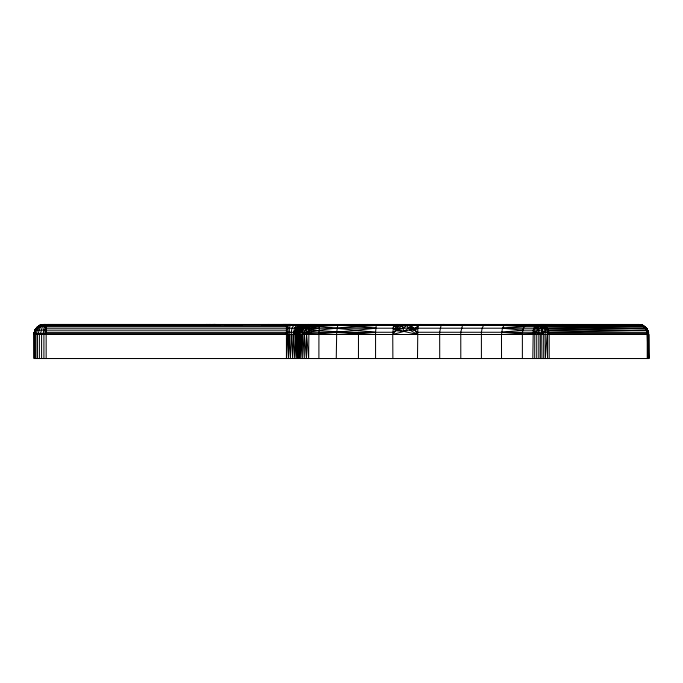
<?xml version="1.0" encoding="UTF-8"?>
<svg xmlns="http://www.w3.org/2000/svg" width="683" height="683" viewBox="0 0 683 683"><rect width="100%" height="100%" fill="white"/><g stroke="black" fill="none" stroke-linecap="round" stroke-linejoin="round"><path stroke-width="1.02" d="M34.312 358.524L34.312 334.491C33.826 329.18 38.837 324.408 44.053 324.476L638.836 324.476L642.934 325.381L646.639 328.216L648.594 332.271L648.85 358.524L34.15 358.524L34.15 334.491C34.073 329.172 38.777 324.288 44.164 324.476C38.709 324.416 34.073 329.129 34.15 334.491L34.363 358.524L34.492 335.532M34.833 358.524L34.833 334.491C33.177 329.266 39.17 324.374 44.053 324.476L38.103 326.517L34.534 331.75C35.832 327.533 39.588 324.493 44.053 324.476C38.683 324.493 34.065 329.146 34.15 334.491L648.841 334.491L648.526 358.524L648.509 352.257M35.892 358.524L35.9 334.491L35.26 333.398C35.858 328.873 39.503 324.442 44.344 324.476C38.863 324.442 34.099 328.984 34.15 334.491C34.21 330.589 36.6 326.909 40.143 325.296L37.702 326.815L40.143 325.296M37.437 358.524L37.445 334.491L36.592 333.398C37.061 329.052 40.229 324.194 45.087 324.476L59.301 324.767M39.383 358.524L39.392 334.491L38.419 333.398C38.837 329.735 40.57 324.775 44.873 324.476M41.595 358.524L41.595 334.491L40.604 333.398L42.38 326.576L44.275 324.69M43.9 358.524L43.9 334.491L43.242 333.398L44.182 326.576L45.684 324.476M46.162 358.524L46.171 324.476M293.195 334.491L294.689 358.524L295.397 332.271L298.804 328.216L303.645 325.381L307.649 324.476L303.645 325.381L300.144 328.216L298.258 332.271L298.24 358.524L297.079 332.271L298.804 328.216L302.006 325.381L305.685 324.476L299.589 325.381L294.467 328.216L293.195 334.491L292.666 358.524L291.231 332.271L292 328.216L294.245 324.476L290.181 325.381L289.421 328.216L288.405 358.524L287.91 328.216L288.286 325.381L290.292 324.476L290.181 325.381M300.144 328.216L297.079 332.271L296.516 334.491L297.549 358.524L297.6 334.491C298.812 329.471 302.817 324.399 308.409 324.476C303.064 324.391 298.377 329.172 298.454 334.491L298.522 358.524L298.249 334.491L300.144 328.216L303.645 325.381M534.695 358.524L534.78 332.271L533.252 330.171L534.593 326.576L537.427 324.476M536.727 358.524L536.727 334.491L534.78 332.271L532.825 333.398L501.484 334.491L501.518 358.524M541.525 324.476L546.058 326.576L545.905 328.216L548.423 330.171L646.408 330.171L648.466 332.271L646.528 328.216L642.934 325.381L638.784 324.476L642.831 325.381L646.639 328.216L648.466 332.271L648.645 358.524L647.911 332.271L642.934 325.381L638.673 324.476L642.643 325.381L646.067 328.216L647.202 333.398L648.09 358.524L648.15 334.491L647.202 333.398L549.175 333.398L547.348 332.271L545.905 328.216L542.729 324.69L541.038 324.476M538.844 324.476L538.81 358.524M298.514 333.398L298.736 358.524L299.163 332.271L301.049 328.216L304.942 325.381L308.861 324.476L305.583 325.381L302.637 328.216L301.049 332.271L300.691 358.524L299.837 332.271L301.621 328.216L304.942 325.381L308.742 324.476C303.064 324.451 298.898 329.155 298.249 334.491M320.233 324.476L319.405 326.576L318.918 332.271L318.893 358.524M311.849 324.869L311.098 324.476L310.056 325.381L308.895 330.171L308.656 358.524L306.394 332.271L307.119 328.216L308.468 325.381L310.014 324.476L359.335 324.69L376.213 325.381L377.733 324.476L393.545 325.381L396.217 324.476L406.974 325.381L643.002 325.381L646.528 328.216L646.408 330.171L549.021 332.271L547.416 328.216L546.058 326.576L540.193 324.476L640.372 324.69L646.34 328.216L648.594 332.271L417.433 332.271L413.847 329.24L411.943 329.24L392.734 334.491L392.87 358.524M375.556 358.524L375.556 332.271L376.213 325.381L359.565 324.476L309.587 326.576L307.119 328.216L302.484 334.491L302.338 358.524L300.853 334.491M336.267 358.524L336.685 332.271L337.88 324.476M358.481 332.271L358.455 358.524M417.492 358.524L417.8 328.216L418.5 325.381L420.856 324.476L441.064 325.381L443.267 324.476L462.519 325.381L464.645 324.476L483.53 325.381L485.613 324.476L524.305 326.576L540.936 326.576L544.112 328.216L545.205 332.271L545.358 358.524L547.348 332.271L548.423 330.171L645.341 328.216M501.484 334.491L502.457 328.216L522.871 330.171L541.679 330.171L544.112 328.216L542.089 325.381L539.741 324.476L540.432 325.381L533.252 330.171L532.8 358.524M527.353 324.476C523.152 325.458 522.529 330.837 522.384 334.491L522.384 358.524M291.129 334.491L290.412 358.524L288.952 334.491M46.162 332.271L43.473 330.171L46.162 328.216L393.041 328.216L395.781 330.683L403.909 331.434L408.69 328.062L410.799 325.381L420.856 324.476L406.974 325.381L399.248 324.869L397.549 326.269L397.301 329.906L392.768 332.271L46.162 332.271L41.595 334.491M36.455 328.096L36.942 327.558L35.089 330.265C36.66 326.747 40.374 324.579 44.164 324.476C39.605 324.459 35.328 327.908 34.381 332.373C35.507 327.866 39.409 324.493 44.164 324.476C40.323 324.476 36.839 326.764 35.115 330.171L34.398 332.271C35.448 327.772 39.657 324.715 44.182 324.476C40.066 324.416 36.438 327.097 34.833 330.837L36.66 327.849L39.93 325.381L394.586 325.381L395.944 328.634L397.301 329.906L417.381 334.491L415.016 330.222L415.247 328.216L418.5 325.381M298.454 334.491L298.522 358.524L298.812 332.271L299.47 358.524L299.427 330.171M417.8 328.216L415.016 330.222L411.943 329.24L410.799 325.381L413.975 328.216L413.847 329.24L415.247 328.216M36.071 329.172L36.925 327.575L34.671 331.289L34.5 334.491M34.15 334.491C33.996 330.043 37.599 326.022 41.262 324.903M34.312 334.491L35.371 330.171L38.205 326.576M545.905 328.216L545.205 332.271L541.679 330.171L540.432 325.381M393.545 325.381L392.734 334.491L395.781 330.683L395.944 328.634L399.248 324.869L402.27 326.124L406.974 325.381L409.629 329.906L417.381 334.491M299.837 332.271L302.637 328.216L306.385 325.381L309.186 324.476L307.299 325.381L305.403 328.216L304.387 332.271L304.311 358.524L302.646 332.271L303.952 328.216L306.385 325.381L308.964 324.476L305.583 325.381L301.621 328.216L299.163 332.271M291.914 324.869L292.204 324.476L290.873 324.869M368.427 324.869L368.718 324.476L367.386 324.869M444.735 324.869L445.026 324.476L443.694 324.869M541.926 358.524L541.679 330.171L542.78 328.216L540.936 326.576L541.286 325.381L539.365 324.476L534.593 326.576L535.472 328.216L538.81 330.171L534.78 332.271L538.81 333.398L541.918 333.398L543.677 334.491L543.685 358.524M35.226 330.777L34.381 332.373C35.132 328.813 37.958 325.945 41.407 324.86L37.949 326.636L40.357 325.228M526.388 324.673L528.403 324.869M441.064 325.381L439.656 332.271L439.707 358.524M290.292 324.476L42.098 324.69L36.327 328.216L37.983 326.576L41.407 324.86L36.592 327.942L36.925 327.575C31.068 337.129 37.13 325.509 39.802 325.475L36.797 327.703L34.534 331.75L37.078 327.413M403.909 331.434L402.27 326.124L398.274 326.346L397.395 328.847L393.041 328.216L394.586 325.381L396.217 324.476L399.248 324.869L394.586 325.381L397.48 327.02M34.534 331.75L36.395 328.719M34.833 334.491L35.26 333.398M462.519 325.381L460.752 332.271L460.786 358.524M36.942 327.558L34.466 331.998L36.797 327.703L34.466 331.998L35.661 329.206M38.479 326.243L34.765 331.033L37.36 327.123L42.005 324.69M35.883 329.838C36.976 326.329 40.698 324.536 44.173 324.476L40.135 325.381L38.854 326.798M286.442 324.476L286.442 358.524L287.68 334.491L286.442 333.398L34.21 333.398L36.856 327.618L39.401 325.68L36.353 328.216L39.136 325.825L41.424 324.86L36.839 327.661L34.398 332.271L37.377 327.123L35.132 330.171L286.442 330.171L287.91 328.216L286.442 326.576L38.026 326.576L36.353 328.216L39.99 325.381L36.839 327.661L34.833 330.837L38.257 326.38M34.466 331.998L36.148 328.489L39.136 325.825M483.53 325.381L482.147 328.216L481.404 332.271L481.421 358.524M34.381 332.373L36.728 327.78L39.99 325.381M504.054 325.381L526.328 324.69L506.146 324.476L504.054 325.381L502.457 328.216L524.305 326.576M36.925 327.575L34.765 331.033M527.182 324.673L525.808 324.673L527.677 324.579M647.202 333.398L647.911 332.271M35.9 334.491L36.592 333.398M301.049 332.271L303.952 328.216L307.299 325.381L309.467 324.476M294.467 328.216L296.55 325.381L298.761 324.476L293.442 325.381M488.593 324.869L488.9 324.476L487.116 324.869M35.115 330.171L36.643 328.216M557.285 324.869L557.798 324.476M646.639 328.216L413.975 328.216L411.516 327.669L409.629 329.906L415.016 330.222M38.146 326.474L35.431 329.582L37.983 326.602L41.407 324.86L37.249 327.242M488.482 324.869L516.288 324.758M37.445 334.491L38.419 333.398M319.183 328.216L308.895 330.171L304.405 334.491L306.462 358.524L306.496 334.491L308.673 333.398L336.651 334.491L375.556 332.271L319.405 326.576L309.186 328.216M540.936 326.576L542.089 325.381L539.92 324.476L543.216 325.381L544.112 328.216M35.764 329.035L38.718 326.081L41.424 324.86L38.103 326.517M540.116 324.869L540.757 324.476M305.403 328.216L308.468 325.381L310.552 324.69M36.353 328.224L38.718 326.081M39.392 334.491L40.604 333.398M286.442 333.398L287.705 332.271L286.442 330.171M301.049 328.216L304.541 325.381L306.334 324.69L308.494 324.869M219.67 324.869L220.43 324.476M362.741 324.869L363.501 324.476M439.058 324.869L439.809 324.476M518.209 324.869L518.96 324.476M406.974 325.381L403.021 328.463L397.301 329.906M36.831 327.644L39.938 325.39L45.24 324.476M540.381 358.524L540.381 334.491L543.583 332.271L541.679 330.171M559.804 324.869L560.675 324.476M614.854 324.869L615.725 324.476M549.021 332.271L549.175 333.398L547.535 334.491L547.553 358.524M538.827 325.381L539.894 324.69L542.089 325.381M286.442 326.576L288.286 325.381L286.442 324.69M599.503 324.869L601.945 324.732M487.414 324.869L488.84 324.476L487.005 324.869M542.55 324.869L543.531 324.476M210.962 324.869L212.046 324.476M217.442 324.869L218.526 324.476M287.27 324.869L288.354 324.476M363.783 324.869L364.867 324.476M440.091 324.869L441.175 324.476M520.54 324.869L521.624 324.476M514.205 324.579L515.58 324.869M402.27 326.124L397.395 328.847L411.516 327.669M302.006 325.381L296.866 328.216L293.34 332.271L295.022 334.491L296.354 358.524L296.516 334.491L295.397 332.271L296.866 328.216L299.589 325.381L302.706 324.476M536.727 334.491L538.81 333.398L540.381 334.491M617.065 324.869L618.252 324.476M285.46 324.476L283.257 324.476L285.537 324.869M411.943 329.24L413.975 328.216M43.9 334.491L46.162 333.398M544.633 324.869L545.905 324.476M38.607 326.158L41.364 324.877M211.824 324.869L213.181 324.476M215.58 324.869L216.946 324.476M364.645 324.869L366.011 324.476M440.962 324.869L442.319 324.476M522.486 324.869L523.844 324.476M487.449 324.869L488.789 324.476L487.858 324.579M290.044 324.869L291.265 324.476L289.515 324.869M366.558 324.869L367.778 324.476L366.028 324.869M442.866 324.869L444.087 324.476L442.336 324.869M618.858 324.869L620.301 324.476M546.263 324.869L547.775 324.476M619.353 324.869L620.856 324.476M212.481 324.869L214.044 324.476M288.789 324.869L291.12 324.476L289.327 324.869M365.303 324.869L367.633 324.476L365.84 324.869M441.611 324.869L443.182 324.476M523.946 324.869L525.517 324.476M620.147 324.869L621.761 324.476M487.124 324.869L488.746 324.476L487.918 324.579M620.454 324.869L622.111 324.476M213.318 324.869L214.138 324.579M365.704 324.869L367.403 324.476M442.012 324.869L443.711 324.476M524.851 324.869L526.55 324.476M620.856 324.869L622.58 324.476M213.019 324.869L214.761 324.476M442.157 324.869L443.89 324.476M525.167 324.869L526.012 324.579M620.967 324.869L622.7 324.476M307.299 325.381L310.014 324.476M488.746 324.579L489.284 324.869M210.68 324.476L208.52 324.476M286.988 324.476L284.828 324.476M304.541 325.381L308.545 324.476M281.251 324.579L282.412 324.869M395.722 324.579L396.874 324.869M292.179 324.579L293.075 324.579M368.692 324.579L369.58 324.579M445 324.579L445.897 324.579M291.368 324.579L291.82 324.476M367.881 324.579L368.333 324.476M444.189 324.579L444.642 324.476M308.716 332.271C330.871 327.43 353.7 327.328 376.213 325.381M321.462 324.86L329.197 324.749M488.388 324.579L488.9 324.476M44.54 324.476L43.43 324.69L44.694 324.476M575.521 324.835L581.523 324.732M525.808 324.673L526.9 324.476M342.618 324.835L347.732 324.767M488.43 324.579L488.994 324.476M598.171 324.775L601.825 324.835M289.498 324.476L287.338 324.476M150.422 324.749L176.325 324.775M192.316 324.749L203.85 324.758M520.933 324.724L539.894 324.69M321.292 324.749L326.303 324.809M290.727 324.579L291.504 324.476M367.241 324.579L368.017 324.476M443.549 324.579L444.326 324.476M215.751 324.476L214.155 324.476M443.139 324.579L443.941 324.476L443.002 324.579M538.819 326.576L536.471 324.69L538.195 324.476M319.67 325.381L309.587 326.576L308.468 325.381M215.008 324.476L212.55 324.476M290.89 324.476L288.866 324.476M149.432 324.809L158.422 324.775M290.181 324.579L291.069 324.476M366.686 324.579L367.582 324.476M596.968 324.818L600.126 324.476M536.471 324.69L538.836 324.69M522.871 330.171L501.595 332.271L522.418 333.398M499.094 324.741L504.011 324.732M480.226 324.792L489.079 324.758M319.32 324.809L325.091 324.86M460.641 324.792L470.092 324.758M310.056 325.381C331.955 323.887 353.965 326.337 375.787 328.216L336.685 332.271L318.901 333.398M440.211 324.758L450.379 324.792M296.115 324.784L305.267 324.809M417.142 324.758L428.207 324.767M392.238 324.784L404.797 324.784M338.29 324.775L344.633 324.476M188.431 324.749L196.986 324.732M621.154 324.749L628.471 324.69L626.379 324.758M261.452 324.749L286.945 324.758M224.707 324.775L242.166 324.775M282.83 324.758L303.354 324.732M170.315 324.767L196.183 324.775M140.8 324.775L153.777 324.749M547.416 328.216L643.898 326.576L646.528 328.216M642.191 325.381L546.058 326.576L643.898 326.576M344.633 324.69L378.587 324.767M544.445 325.381L640.372 324.69L638.579 324.476M54 324.69L115.436 324.758M47.409 324.476L621.803 324.579M268.47 324.476L273.516 324.784M375.522 334.491C353.248 333.808 331.11 330.811 308.895 330.171L307.119 328.216M565.285 324.749L562.143 324.476L564.073 324.835M580.559 324.775L577.451 324.476L578.262 324.869M529.957 324.476L532.27 324.69L531.015 324.476M530.034 324.476L532.134 324.69M398.274 326.346L394.586 325.381M235.994 324.792L232.937 324.476L234.653 324.775M530.239 324.476L532.27 324.69M399.461 324.869L397.677 324.476L400.007 324.869M283.206 324.476L284.145 324.579M554.195 324.818L551.113 324.476L552.837 324.835M397.728 324.476L398.616 324.579M314.496 324.476L316.238 324.869M206.949 324.476L208.682 324.869M516.314 324.869L514.598 324.476L516.058 324.869M515.477 324.579L514.53 324.476L515.033 324.579M397.907 324.476L399.598 324.869M314.351 324.476L316.545 324.869M283.436 324.476L285.135 324.869M206.693 324.476L208.819 324.869M47.759 324.476L49.458 324.869M489.967 324.869L489.438 324.476L491 324.869M397.924 324.869L396.618 324.579M283.454 324.869L282.147 324.579M315.887 324.476L317.458 324.869M313.907 324.476L315.469 324.869M207.658 324.476L209.229 324.869M205.959 324.476L207.547 324.476M48.8 324.476L50.363 324.869M564.175 324.732L562.143 324.476L564.004 324.775M397.284 324.476L398.744 324.869M282.822 324.476L284.282 324.869M579.44 324.732L577.451 324.476L579.38 324.775M106.821 324.741L104.823 324.476L106.83 324.835M545.008 324.732L543.079 324.476L545 324.835M399.299 324.476L400.656 324.869M317.561 324.476L318.918 324.869M313.19 324.476L314.547 324.869M204.763 324.476L206.121 324.869M50.474 324.476L51.831 324.869M543.386 324.476L544.667 324.869M553.008 324.775L551.113 324.476L553.025 324.835M501.996 324.476L503.747 324.775M422.248 324.476L424.305 324.843M489.438 324.476L490.556 324.869M400.443 324.476L401.519 324.869M319.781 324.476L320.865 324.869M312.233 324.476L313.318 324.869M285.972 324.476L287.056 324.869M209.664 324.476L210.748 324.869M203.175 324.476L204.26 324.869M52.693 324.476L53.778 324.869M444.249 324.476L446.247 324.843M637.196 324.476L641.73 325.381L638.673 324.476M464.764 324.476L466.72 324.843M398.061 324.579L397.523 324.476L399.282 324.869M283.599 324.579L283.061 324.476L284.811 324.869M483.965 324.476L485.895 324.843M545.768 324.476L546.75 324.869M529.615 324.476L528.599 324.476L529.487 324.869M537.265 324.476L538.998 324.835M638.836 324.476L642.934 325.381M396.968 324.476L397.421 324.579M282.506 324.476L282.958 324.579M453.307 324.476L454.178 324.869M401.809 324.476L402.56 324.869M322.436 324.476L323.187 324.869M211.03 324.476L211.781 324.869M201.28 324.476L202.031 324.869M55.349 324.476L56.1 324.869M638.451 324.476L641.73 325.381M489.643 324.579L489.148 324.869M548.543 324.476L549.175 324.869M638.016 324.476L640.833 325.381M450.78 324.476L451.369 324.869M48.305 324.579L49.15 324.869M315.222 324.579L316.041 324.869M207.564 324.579L208.392 324.869M531.502 324.476L532.014 324.869M514.384 324.476L514.939 324.869M306.394 332.271L308.673 333.398M532.825 333.398L534.695 334.491M644.069 327.089L645.631 328.216L643.685 326.517M642.831 325.381L646.34 328.216L648.227 332.271M44.182 326.576L46.162 328.216M543.583 332.271L543.677 334.491M549.175 333.398L549.217 358.524M648.705 334.491L648.85 358.524M647.253 334.491L647.253 358.524"/></g></svg>
